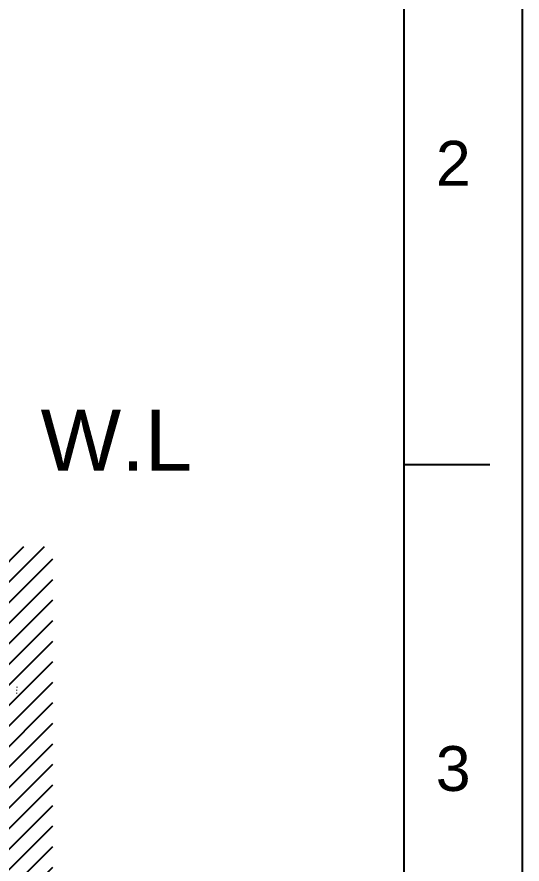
# Model space of a CAD drawing. Header units: millimetres. Extents: x -6909 to -4533, y -2578 to 782.
# Drawn here: x -4876 to -4533, y -369 to 206 of the extents above; entities that cross this region are included whole.
import ezdxf

# ---------------------------------------------------------------- set-up
doc = ezdxf.new("R2010")
doc.units = ezdxf.units.MM
for name, color, linetype in [('FORM', 7, 'Continuous'), ('hatch', 2, 'Continuous'), ('TEXT', 2, 'Continuous')]:
    doc.layers.add(name, color=color, linetype=linetype)
doc.styles.get("Standard").update_dxf_attribs({"font": 'arial.ttf'})

msp = doc.modelspace()

# ---------------------------------------------------------------- hatches: boundary and pattern name
at = {"layer": 'hatch'}
h = msp.add_hatch(dxfattribs=at)
h.set_pattern_fill('ANSI31', color=256, scale=3.110273)
h.set_pattern_definition([(45, (-3509.039, -2324.319), (-6.982763, 6.982763), [])])
h.paths.add_polyline_path([(-4852, -153.55), (-4902, -153.55), (-4902, -2156.98), (-4852, -2156.98)])

# ---------------------------------------------------------------- linework, layer by layer
at = {"linetype": 'Continuous', "lineweight": 18}
for p, q in [((-4876.3, -248.99), (-4876.3, -249.36)), ((-4876.3, -250.99), (-4876.3, -251.01)), ((-4876.3, -251.38), (-4876.3, -251.01)), ((-4876.3, -253.38), (-4876.3, -253.01))]:
    msp.add_line(p, q, dxfattribs=at)
at = {"layer": 'FORM', "color": 7, "linetype": 'Continuous'}
for p, q in [((-4533.26, 782.06), (-4533.26, -2577.94)), ((-4613.26, -2497.94), (-4613.26, 702.06)), ((-4613.26, -97.94), (-4555.11, -97.94))]:
    msp.add_line(p, q, dxfattribs=at)

# ---------------------------------------------------------------- texts
at = {"layer": 'FORM', "char_height": 30.5, "attachment_point": 5}
for s, insert in [('2', (-4579.94, 106.89)), ('3', (-4580.02, -304.67))]:
    msp.add_mtext_dynamic_manual_height_columns(s, width=200, gutter_width=50, heights=[0], dxfattribs=dict(at, insert=insert))
at = {"layer": 'TEXT', "insert": (-4860.23, -60.64), "char_height": 41.47, "attachment_point": 1}
msp.add_mtext_dynamic_manual_height_columns('W.L', width=57.1832, gutter_width=50, heights=[0], dxfattribs=at)

doc.saveas('drawing.dxf')
